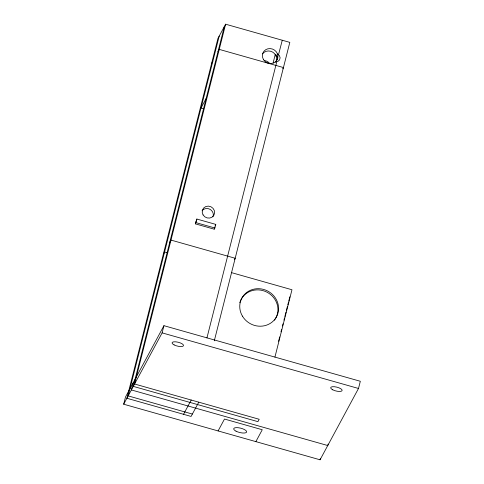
<?xml version="1.0" encoding="UTF-8"?>
<svg xmlns="http://www.w3.org/2000/svg" width="484" height="484" viewBox="0 0 484 484"><rect width="100%" height="100%" fill="white"/><g stroke="black" fill="none" stroke-linecap="round" stroke-linejoin="round"><path stroke-width="0.73" d="M123.68 404.207L125.501 397.013L163.937 325.684L360.32 381.277L358.499 388.471L320.063 459.8L123.68 404.207L162.122 332.877L163.937 325.684M219.21 36.088L128.163 395.888L192.366 414.062M133.191 382.747L131.37 389.941L327.747 445.534L328.11 444.094M224.334 26.578L133.288 386.377L257.918 421.655L259.194 419.277L134.57 384L225.617 24.2L289.813 42.374L214.303 340.809M195.33 223.838L196.885 219.052L215.767 224.394L214.854 227.994L214.218 229.18L195.33 223.838L196.885 219.052M214.218 229.18L214.763 227.02M273.109 62.974L275.305 54.293M206.934 337.935L276.739 61.898M282.263 40.239L278.439 55.001M278.584 341.311L279.692 336.931M280.986 331.818L281.543 329.628M282.462 325.98L283.019 323.79M283.945 320.142L284.495 317.952M284.864 316.488L285.977 312.107M286.346 310.649L287.454 306.269M287.823 304.811L288.373 302.621M288.748 301.157L289.856 296.777M274.936 357.077L291.973 289.753L231.546 272.643M320.063 459.8L320.426 458.36M225.617 24.2L217.927 38.466L126.881 398.265L191.083 416.44L198.773 402.174M211.55 63.652L212.833 61.274M217.957 51.764L219.24 49.386L283.442 67.56L282.801 68.746M206.123 98.536L200.999 108.047L203.746 108.827M163.302 254.348L164.578 251.97L167.464 252.787M169.709 242.46L170.985 240.082L235.188 258.256L234.546 259.442M277.32 57.076L277.719 56.338M275.275 62.236L275.511 61.789A4.332 4.066 28.3 0 0 277.489 53.978L276.207 56.356A4.332 4.066 28.3 0 1 277.749 57.505M276.431 60.603L277.707 58.225M215.126 225.586L215.767 224.394M183.533 414.298L191.216 400.032M218.09 430.935L224.497 419.047L262.267 429.738L255.861 441.626M195.972 222.646L214.854 227.994M162.122 332.877L358.499 388.471M264.167 60.512A7.877 7.399 28.3 0 1 269.927 63.737M202.052 210.788A6.298 5.917 28.3 0 1 209.947 209.288A6.298 5.917 28.3 0 1 213.02 216.717M262.522 53.827A7.877 7.399 28.3 0 1 272.71 52.139A7.877 7.399 28.3 0 1 275.971 61.879M239.786 302.76A19.687 18.495 28.3 0 1 266.799 292.1A19.687 18.495 28.3 0 1 274.404 320.233M236.029 431.177A6.691 2.232 14.2 0 0 246.598 432.151A6.691 2.232 14.2 0 0 237.91 427.681A6.691 2.232 14.2 0 0 236.029 431.177M203.062 214.89A6.298 5.917 28.3 0 0 213.825 215.344A6.298 5.917 28.3 0 0 208.362 206.117A6.298 5.917 28.3 0 0 203.062 214.89M263.459 59.55A7.877 7.399 28.3 0 0 276.915 60.125A7.877 7.399 28.3 0 0 270.09 48.588A7.877 7.399 28.3 0 0 263.459 59.55M242.423 316.113A19.687 18.495 28.3 0 0 276.068 317.54A19.687 18.495 28.3 0 0 259 288.706A19.687 18.495 28.3 0 0 242.423 316.113M174.131 344.911A5.905 1.972 14.2 0 0 183.466 345.77A5.905 1.972 14.2 0 0 175.801 341.825A5.905 1.972 14.2 0 0 174.131 344.911M332.75 389.814A5.905 1.972 14.2 0 0 342.079 390.673A5.905 1.972 14.2 0 0 334.414 386.722A5.905 1.972 14.2 0 0 332.75 389.814"/></g></svg>
